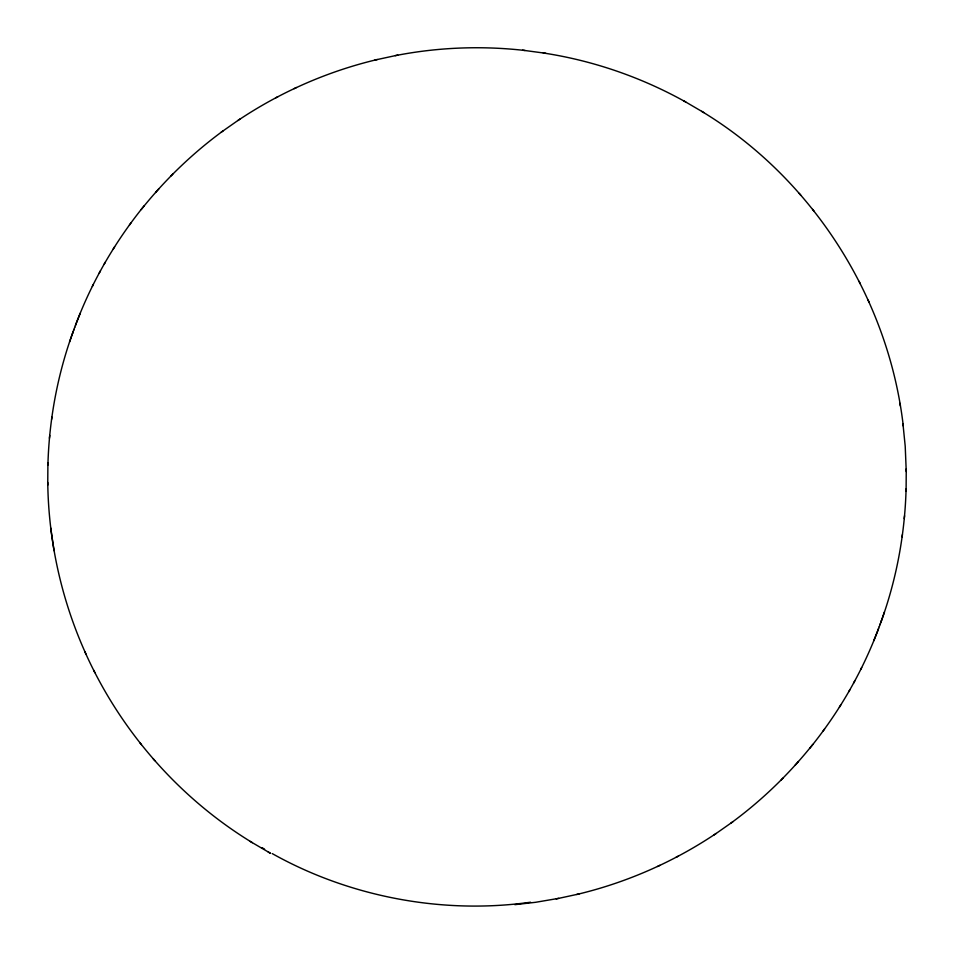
<?xml version="1.0" encoding="UTF-8"?>
<svg xmlns="http://www.w3.org/2000/svg" width="954" height="954" viewBox="0 0 954 954"><rect width="100%" height="100%" fill="white"/><g stroke="black" fill="none" stroke-linecap="round" stroke-linejoin="round"><path stroke-width="1.43" d="M85.884 653.884C61.545 600.185 48.499 541.431 47.748 482.474M47.903 465.099C49.143 419.533 57.61 374.099 73.279 331.265M880.721 622.735C896.39 579.901 904.857 534.467 906.097 488.901M906.252 471.526L905.215 446.245L902.937 423.612M47.748 485.145L47.903 462.75M906.097 491.25L906.252 468.855M51.588 419.426L51.874 417.089M49.429 438.244L49.763 435.453M904.237 518.547L904.571 515.756M902.126 536.911L902.412 534.574M69.582 341.902L72.599 333.196M884.418 612.098L881.401 620.804M72.587 333.28L73.983 329.321M880.017 624.679L881.413 620.72M73.637 330.382L74.698 327.389M879.302 626.611L880.363 623.618M74.698 327.472L75.783 324.587M878.217 629.413L879.302 626.528M75.426 325.457C91.31 282.813 114.337 242.924 142.814 207.459L144.364 205.635M878.574 628.543C862.69 671.187 839.663 711.076 811.186 746.541L809.636 748.365M76.153 323.525L80.255 313.198M877.847 630.475L873.745 640.802M92.335 286.438L93.337 284.519M99.121 273.357L100.456 270.817M853.544 683.183L854.879 680.643M860.663 669.481L861.665 667.561M104.213 264.079L105.369 262.147M113.156 249.221L114.599 246.812M839.401 707.188L840.844 704.779M848.631 691.853L849.787 689.921M129.458 224.941L130.877 223.093M141.168 209.606C164.875 179.912 192.458 153.296 223.117 130.853M823.123 730.907L824.542 729.059M812.832 744.394C789.125 774.088 761.542 800.704 730.883 823.147M155.562 192.481L158.96 188.689M798.438 761.519L795.04 765.311M171.052 175.87L172.889 173.95M781.111 780.05L782.948 778.13M237.892 120.526C280.237 92.109 327.699 71.252 377.343 59.506M576.657 894.494C626.301 882.748 673.762 861.891 716.108 833.474M221.101 132.284L240.05 118.988M713.95 835.012L732.899 821.716M275.599 97.868L277.817 96.783M294.118 88.662L296.455 87.518M676.183 857.217L678.401 856.132M657.544 866.482L659.882 865.338M395.242 55.654C437.91 47.235 481.877 45.577 525.082 50.502M514.862 904.654L535.623 902.293L558.758 898.346M374.898 60.054L397.77 55.105M556.23 898.895L579.102 893.946M543.279 52.983C593.221 60.591 641.72 77.381 685.807 102.042M522.565 50.192L545.819 53.305M701.655 111.332C812.295 178.159 888.496 297.72 903.295 426.033M84.823 651.606C119.799 730.168 178.839 797.938 252.345 842.668M268.193 851.958L270.399 853.246L250.151 841.404M683.601 100.754L703.849 112.596M799.202 193.34L800.847 195.332M812.581 209.403L814.179 211.335M139.821 742.665L141.419 744.597M153.153 758.668L154.798 760.66M868.116 300.116L869.177 302.394M859.125 281.335L860.234 283.72M93.766 670.28L94.875 672.665M50.705 527.967L54.044 550.697M899.956 403.303L900.337 405.927M530.519 902.222A337.966 270.268 11.1 0 1 272.212 853.58M264.592 849.191A337.966 270.268 11.1 0 1 262.088 847.701"/></g></svg>
